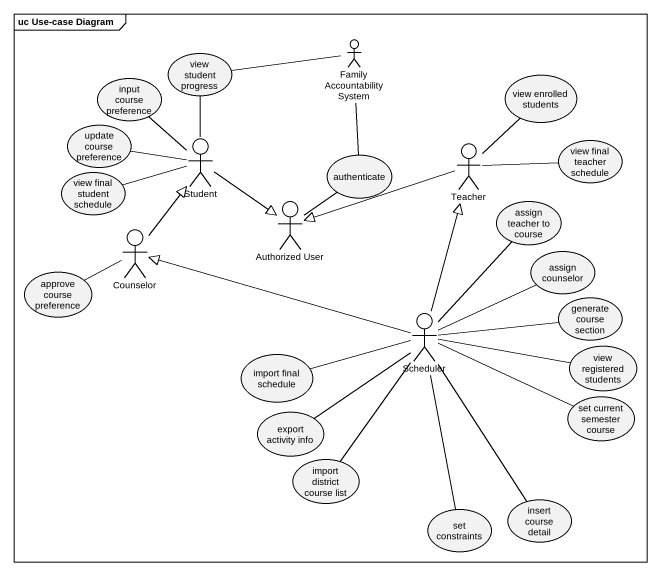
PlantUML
@startuml
mainframe uc Use-case Diagram
actor "Family Accountability System" as Family_Accountability_System
usecase "input course preference" as input_course_preference
usecase "view student progress" as view_student_progress
usecase "view enrolled students" as view_enrolled_students
usecase "update course preference" as update_course_preference
actor Student
usecase authenticate
actor Teacher
usecase "view final teacher schedule" as view_final_teacher_schedule
usecase "view final student schedule" as view_final_student_schedule
actor Counselor
actor "Authorized User" as Authorized_User
usecase "assign teacher to course" as assign_teacher_to_course
usecase "approve course preference" as approve_course_preference
usecase "assign counselor" as assign_counselor
actor Scheduler
usecase "generate course section" as generate_course_section
usecase "view registered students" as view_registered_students
usecase "import final schedule" as import_final_schedule
usecase "export activity info" as export_activity_info
usecase "set current semester course" as set_current_semester_course
usecase "import district course list" as import_district_course_list
usecase "insert course detail" as insert_course_detail
usecase "set constraints" as set_constraints
input_course_preference -- Student
view_student_progress -right- Family_Accountability_System
view_student_progress -- Student
view_enrolled_students -- Teacher
update_course_preference -right- Student
Student --|> Authorized_User
authenticate -up- Family_Accountability_System
Teacher -left-|> Authorized_User
view_final_teacher_schedule -left- Teacher
view_final_student_schedule -right- Student
Counselor -up-|> Student
Authorized_User -up- authenticate
assign_teacher_to_course -- Scheduler
approve_course_preference -right- Counselor
assign_counselor -left- Scheduler
Scheduler -up-|> Teacher
Scheduler -left-|> Counselor
generate_course_section -left- Scheduler
view_registered_students -left- Scheduler
import_final_schedule -right- Scheduler
export_activity_info -up- Scheduler
set_current_semester_course -left- Scheduler
import_district_course_list -up- Scheduler
insert_course_detail -up- Scheduler
set_constraints -up- Scheduler
@enduml
